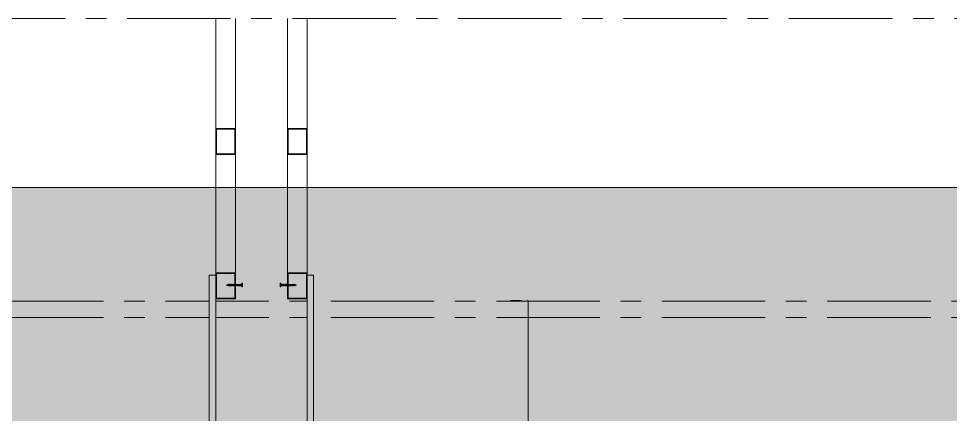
# Model space of a CAD drawing. Header units: millimetres. Extents: x 29001 to 40804, y -8833 to -5892.
# Drawn here: x 33066.4 to 33352.4, y -6784.9 to -6663.3 of the extents above; entities that cross this region are included whole.
import ezdxf

# ---------------------------------------------------------------- set-up
doc = ezdxf.new("R2010")
doc.units = ezdxf.units.MM
doc.linetypes.add('CENTER', pattern=[50.8, 31.75, -6.35, 6.35, -6.35])
doc.layers.get('0').update_dxf_attribs({"lineweight": 0})
doc.layers.get('Defpoints').update_dxf_attribs({"lineweight": 0})
for name, color, linetype, lineweight in [('wipeout', 254, 'Continuous', 0), ('xxx_Auto_Konstruksiyon_Metal Ince', 161, 'Continuous', 0), ('xxx_Auto_Olcu_Ic', 33, 'Continuous', 0), ('xxx_Auto_Yardimci_Aks', 30, 'CENTER', 0)]:
    doc.layers.add(name, color=color, linetype=linetype, lineweight=lineweight)
doc.styles.add('AUTOBAN', font='')
doc.styles.get('AUTOBAN').set_extended_font_data('Helvetica Normal Tr')
doc.dimstyles.new('AUTO_DIM_1-20', dxfattribs={"dimtxt": 4, "dimasz": 0.75, "dimexe": 2, "dimexo": 10, "dimgap": 0.2, "dimtad": 1, "dimdec": 0, "dimrnd": 0.5, "dimdsep": 46, "dimtxsty": 'AUTOBAN', "dimblk": 'ARCHTICK', "dimcen": 2, "dimclrd": 256, "dimclre": 256, "dimclrt": 256, "dimadec": 0, "dimazin": 0, "dimtfac": 1, "dimtdec": 0, "dimtix": 1, "dimtofl": 0, "dimtmove": 1, "dimatfit": 3, "dimfxl": 1, "dimtolj": 1, "dimtzin": 0, "dimlwd": -1, "dimlwe": -1, "dimarcsym": 0})

# ---------------------------------------------------------------- blocks, each defined once
blk = doc.blocks.new('*U57')
for p, q in [((0, -5.5), (0, 5.5)), ((0, 5.5), (0.9, 5.5)), ((0.9, 5.5), (3.4, 2.6)), ((3.4, 2.6), (5.1, 1.7)), ((5.1, 1.7), (5.1, 1.7)), ((6.2, 1.7), (7.1, 1.7)), ((8.2, 1.7), (9, 1.7)), ((10.1, 1.7), (10.9, 1.7)), ((12.1, 1.7), (12.9, 1.7)), ((14.1, 1.7), (14.9, 1.7)), ((16.1, 1.7), (16.9, 1.7)), ((18.1, 1.7), (18.9, 1.7)), ((20.1, 1.7), (20.9, 1.7)), ((22.1, 1.7), (22.9, 1.7)), ((24.1, 1.7), (24.9, 1.7)), ((26.1, 1.7), (26.9, 1.7)), ((28.1, 1.7), (28.9, 1.7)), ((30.1, 1.7), (30.9, 1.7)), ((32.1, 1.7), (32.9, 1.7)), ((34.1, 1.7), (34.9, 1.7)), ((36.1, 1.7), (36.9, 1.7)), ((38.1, 1.7), (38.9, 1.7)), ((40.1, 1.7), (40.9, 1.7)), ((42.1, 1.7), (42.7, 1.7)), ((42.7, 1.7), (43.4, 1.7)), ((44.7, 1.4), (50, 0)), ((46.9, -1), (50, 0)), ((0.9, -5.5), (0, -5.5)), ((0.9, -5.5), (3.4, -2.6)), ((3.4, -2.6), (5.1, -1.7)), ((5.1, -1.7), (5.4, -1.7)), ((6.6, -1.7), (7.4, -1.7)), ((9.3, -1.7), (8.5, -1.7)), ((11.3, -1.7), (10.5, -1.7)), ((13.2, -1.7), (12.4, -1.7)), ((15.2, -1.7), (14.3, -1.7)), ((16.3, -1.7), (17.3, -1.7)), ((18.3, -1.7), (19.3, -1.7)), ((20.3, -1.7), (21.3, -1.7)), ((22.3, -1.7), (23.3, -1.7)), ((24.3, -1.7), (25.3, -1.7)), ((26.3, -1.7), (27.3, -1.7)), ((28.3, -1.7), (29.3, -1.7)), ((30.3, -1.7), (31.3, -1.7)), ((32.3, -1.7), (33.3, -1.7)), ((34.3, -1.7), (35.3, -1.7)), ((36.3, -1.7), (37.3, -1.7)), ((38.3, -1.7), (39.3, -1.7)), ((40.3, -1.7), (41.3, -1.7)), ((42.3, -1.7), (43.3, -1.7)), ((44.4, -1.5), (45.9, -1.3))]:
    blk.add_line(p, q)
at = {"lineweight": 15}
for p, q in [((0.9, 5.5), (0.9, -5.5)), ((3.4, -2.6), (3.4, 2.6))]:
    blk.add_line(p, q, dxfattribs=at)
at = {"lineweight": 5}
for p, q in [((5.1, -1.7), (5.1, 1.7)), ((5.1, 0), (5.4, -1.7)), ((6.2, 1.7), (7.4, -1.7)), ((8.2, 1.7), (9.3, -1.7)), ((10.1, 1.7), (11.3, -1.7)), ((12.1, 1.7), (13.2, -1.7)), ((14.1, 1.7), (15.2, -1.7)), ((16.1, 1.7), (17.2, -1.7)), ((18.1, 1.7), (19.2, -1.7)), ((20.1, 1.7), (21.2, -1.7)), ((22.1, 1.7), (23.2, -1.7)), ((24.1, 1.7), (25.2, -1.7)), ((26.1, 1.7), (27.2, -1.7)), ((28.1, 1.7), (29.2, -1.7)), ((30.1, 1.7), (31.2, -1.7)), ((32.1, 1.7), (33.2, -1.7)), ((34.1, 1.7), (35.2, -1.7)), ((36.1, 1.7), (37.2, -1.7)), ((38.1, 1.7), (39.2, -1.7)), ((40.1, 1.7), (41.2, -1.7)), ((42.1, 1.7), (43.2, -1.5)), ((44.6, 1.7), (45.7, -1))]:
    blk.add_line(p, q, dxfattribs=at)
for points, start_tangent, end_tangent in [([(5.1, 1.7), (5.7, 2.5), (6.2, 1.7)], (0.571797, 0.820395), (0.389557, -0.921002)), ([(7.1, 1.7), (7.7, 2.5), (8.2, 1.7)], (0.571797, 0.820395), (0.389557, -0.921002)), ([(9, 1.7), (9.6, 2.5), (10.1, 1.7)], (0.571797, 0.820395), (0.389557, -0.921002)), ([(10.9, 1.7), (11.6, 2.5), (12.1, 1.7)], (0.571797, 0.820395), (0.389557, -0.921002)), ([(12.9, 1.7), (13.6, 2.5), (14.1, 1.7)], (0.571797, 0.820395), (0.389557, -0.921002)), ([(14.9, 1.7), (15.6, 2.5), (16.1, 1.7)], (0.571797, 0.820395), (0.389557, -0.921002)), ([(16.9, 1.7), (17.6, 2.5), (18.1, 1.7)], (0.571797, 0.820395), (0.389557, -0.921002)), ([(18.9, 1.7), (19.6, 2.5), (20.1, 1.7)], (0.571797, 0.820395), (0.389557, -0.921002)), ([(20.9, 1.7), (21.6, 2.5), (22.1, 1.7)], (0.571797, 0.820395), (0.389557, -0.921002)), ([(22.9, 1.7), (23.6, 2.5), (24.1, 1.7)], (0.571797, 0.820395), (0.389557, -0.921002)), ([(24.9, 1.7), (25.6, 2.5), (26.1, 1.7)], (0.571797, 0.820395), (0.389557, -0.921002)), ([(26.9, 1.7), (27.6, 2.5), (28.1, 1.7)], (0.571797, 0.820395), (0.389557, -0.921002)), ([(28.9, 1.7), (29.6, 2.5), (30.1, 1.7)], (0.571797, 0.820395), (0.389557, -0.921002)), ([(30.9, 1.7), (31.6, 2.5), (32.1, 1.7)], (0.571797, 0.820395), (0.389557, -0.921002)), ([(32.9, 1.7), (33.6, 2.5), (34.1, 1.7)], (0.571797, 0.820395), (0.389557, -0.921002)), ([(34.9, 1.7), (35.6, 2.5), (36.1, 1.7)], (0.571797, 0.820395), (0.389557, -0.921002)), ([(36.9, 1.7), (37.6, 2.5), (38.1, 1.7)], (0.571797, 0.820395), (0.389557, -0.921002)), ([(38.9, 1.7), (39.6, 2.5), (40.1, 1.7)], (0.571797, 0.820395), (0.389557, -0.921002)), ([(40.9, 1.7), (41.6, 2.5), (42.1, 1.7)], (0.571797, 0.820395), (0.389557, -0.921002)), ([(43.4, 1.7), (44.1, 2.5), (44.6, 1.7)], (0.571797, 0.820395), (0.389557, -0.921002)), ([(5.4, -1.7), (6.1, -2.5), (6.6, -1.7)], (0.571797, -0.820395), (0.389557, 0.921002)), ([(7.4, -1.7), (8, -2.5), (8.5, -1.7)], (0.571797, -0.820395), (0.389557, 0.921002)), ([(9.3, -1.7), (9.9, -2.5), (10.5, -1.7)], (0.571797, -0.820395), (0.389557, 0.921002)), ([(11.3, -1.7), (11.9, -2.5), (12.4, -1.7)], (0.571797, -0.820395), (0.389557, 0.921002)), ([(13.2, -1.7), (13.8, -2.5), (14.3, -1.7)], (0.571797, -0.820395), (0.389557, 0.921002)), ([(15.2, -1.7), (15.8, -2.5), (16.3, -1.7)], (0.571797, -0.820395), (0.389557, 0.921002)), ([(17.2, -1.7), (17.8, -2.5), (18.3, -1.7)], (0.571797, -0.820395), (0.389557, 0.921002)), ([(19.2, -1.7), (19.8, -2.5), (20.3, -1.7)], (0.571797, -0.820395), (0.389557, 0.921002)), ([(21.2, -1.7), (21.8, -2.5), (22.3, -1.7)], (0.571797, -0.820395), (0.389557, 0.921002)), ([(23.2, -1.7), (23.8, -2.5), (24.3, -1.7)], (0.571797, -0.820395), (0.389557, 0.921002)), ([(25.2, -1.7), (25.8, -2.5), (26.3, -1.7)], (0.571797, -0.820395), (0.389557, 0.921002)), ([(27.2, -1.7), (27.8, -2.5), (28.3, -1.7)], (0.571797, -0.820395), (0.389557, 0.921002)), ([(29.2, -1.7), (29.8, -2.5), (30.3, -1.7)], (0.571797, -0.820395), (0.389557, 0.921002)), ([(31.2, -1.7), (31.8, -2.5), (32.3, -1.7)], (0.571797, -0.820395), (0.389557, 0.921002)), ([(33.2, -1.7), (33.8, -2.5), (34.3, -1.7)], (0.571797, -0.820395), (0.389557, 0.921002)), ([(35.2, -1.7), (35.8, -2.5), (36.3, -1.7)], (0.571797, -0.820395), (0.389557, 0.921002)), ([(37.2, -1.7), (37.8, -2.5), (38.3, -1.7)], (0.571797, -0.820395), (0.389557, 0.921002)), ([(39.2, -1.7), (39.8, -2.5), (40.3, -1.7)], (0.571797, -0.820395), (0.389557, 0.921002)), ([(41.2, -1.7), (41.8, -2.5), (42.3, -1.7)], (0.571797, -0.820395), (0.389557, 0.921002)), ([(43.2, -1.5), (43.9, -2.3), (44.4, -1.5)], (0.571797, -0.820395), (0.389557, 0.921002)), ([(45.7, -1), (46.4, -1.8), (46.9, -1)], (0.571797, -0.820395), (0.389557, 0.921002))]:
    blk.add_spline(points, degree=3, dxfattribs=dict(start_tangent=start_tangent, end_tangent=end_tangent))
at = {"lineweight": 15}
for points, start_tangent, end_tangent in [([(5.1, 1.7), (5.8, 1.4), (6.6, 0.1), (7.4, -1.7)], (0.99352, -0.113659), (0.389557, -0.921002)), ([(6.6, -1.7), (5.8, -1.4), (5.5, -1.1), (5.1, 0)], (-0.99352, 0.113659), (-0.389557, 0.921002)), ([(8.5, -1.7), (7.8, -1.4), (7, -0.1), (6.2, 1.7)], (-0.99352, 0.113659), (-0.389557, 0.921002)), ([(7.1, 1.7), (7.8, 1.4), (8.6, 0.1), (9.3, -1.7)], (0.99352, -0.113659), (0.389557, -0.921002)), ([(10.5, -1.7), (9.7, -1.4), (8.9, -0.1), (8.2, 1.7)], (-0.99352, 0.113659), (-0.389557, 0.921002)), ([(9, 1.7), (9.7, 1.4), (10.5, 0.1), (11.3, -1.7)], (0.99352, -0.113659), (0.389557, -0.921002)), ([(12.4, -1.7), (11.7, -1.4), (10.9, -0.1), (10.1, 1.7)], (-0.99352, 0.113659), (-0.389557, 0.921002)), ([(10.9, 1.7), (11.6, 1.4), (12.5, 0.1), (13.2, -1.7)], (0.99352, -0.113659), (0.389557, -0.921002)), ([(14.3, -1.7), (13.6, -1.4), (12.8, -0.1), (12.1, 1.7)], (-0.99352, 0.113659), (-0.389557, 0.921002)), ([(12.9, 1.7), (13.6, 1.4), (14.5, 0.1), (15.2, -1.7)], (0.99352, -0.113659), (0.389557, -0.921002)), ([(16.3, -1.7), (15.6, -1.4), (14.8, -0.1), (14.1, 1.7)], (-0.99352, 0.113659), (-0.389557, 0.921002)), ([(14.9, 1.7), (15.6, 1.4), (16.5, 0.1), (17.2, -1.7)], (0.99352, -0.113659), (0.389557, -0.921002)), ([(18.3, -1.7), (17.6, -1.4), (16.8, -0.1), (16.1, 1.7)], (-0.99352, 0.113659), (-0.389557, 0.921002)), ([(16.9, 1.7), (17.6, 1.4), (18.5, 0.1), (19.2, -1.7)], (0.99352, -0.113659), (0.389557, -0.921002)), ([(20.3, -1.7), (19.6, -1.4), (18.8, -0.1), (18.1, 1.7)], (-0.99352, 0.113659), (-0.389557, 0.921002)), ([(18.9, 1.7), (19.6, 1.4), (20.5, 0.1), (21.2, -1.7)], (0.99352, -0.113659), (0.389557, -0.921002)), ([(22.3, -1.7), (21.6, -1.4), (20.8, -0.1), (20.1, 1.7)], (-0.99352, 0.113659), (-0.389557, 0.921002)), ([(20.9, 1.7), (21.6, 1.4), (22.5, 0.1), (23.2, -1.7)], (0.99352, -0.113659), (0.389557, -0.921002)), ([(24.3, -1.7), (23.6, -1.4), (22.8, -0.1), (22.1, 1.7)], (-0.99352, 0.113659), (-0.389557, 0.921002)), ([(22.9, 1.7), (23.6, 1.4), (24.5, 0.1), (25.2, -1.7)], (0.99352, -0.113659), (0.389557, -0.921002)), ([(26.3, -1.7), (25.6, -1.4), (24.8, -0.1), (24.1, 1.7)], (-0.99352, 0.113659), (-0.389557, 0.921002)), ([(24.9, 1.7), (25.6, 1.4), (26.5, 0.1), (27.2, -1.7)], (0.99352, -0.113659), (0.389557, -0.921002)), ([(28.3, -1.7), (27.6, -1.4), (26.8, -0.1), (26.1, 1.7)], (-0.99352, 0.113659), (-0.389557, 0.921002)), ([(26.9, 1.7), (27.6, 1.4), (28.5, 0.1), (29.2, -1.7)], (0.99352, -0.113659), (0.389557, -0.921002)), ([(30.3, -1.7), (29.6, -1.4), (28.8, -0.1), (28.1, 1.7)], (-0.99352, 0.113659), (-0.389557, 0.921002)), ([(28.9, 1.7), (29.6, 1.4), (30.5, 0.1), (31.2, -1.7)], (0.99352, -0.113659), (0.389557, -0.921002)), ([(32.3, -1.7), (31.6, -1.4), (30.8, -0.1), (30.1, 1.7)], (-0.99352, 0.113659), (-0.389557, 0.921002)), ([(30.9, 1.7), (31.6, 1.4), (32.5, 0.1), (33.2, -1.7)], (0.99352, -0.113659), (0.389557, -0.921002)), ([(34.3, -1.7), (33.6, -1.4), (32.8, -0.1), (32.1, 1.7)], (-0.99352, 0.113659), (-0.389557, 0.921002)), ([(32.9, 1.7), (33.6, 1.4), (34.5, 0.1), (35.2, -1.7)], (0.99352, -0.113659), (0.389557, -0.921002)), ([(36.3, -1.7), (35.6, -1.4), (34.8, -0.1), (34.1, 1.7)], (-0.99352, 0.113659), (-0.389557, 0.921002)), ([(34.9, 1.7), (35.6, 1.4), (36.5, 0.1), (37.2, -1.7)], (0.99352, -0.113659), (0.389557, -0.921002)), ([(38.3, -1.7), (37.6, -1.4), (36.8, -0.1), (36.1, 1.7)], (-0.99352, 0.113659), (-0.389557, 0.921002)), ([(36.9, 1.7), (37.6, 1.4), (38.5, 0.1), (39.2, -1.7)], (0.99352, -0.113659), (0.389557, -0.921002)), ([(40.3, -1.7), (39.6, -1.4), (38.8, -0.1), (38.1, 1.7)], (-0.99352, 0.113659), (-0.389557, 0.921002)), ([(38.9, 1.7), (39.6, 1.4), (40.5, 0.1), (41.2, -1.7)], (0.99352, -0.113659), (0.389557, -0.921002)), ([(42.3, -1.7), (41.6, -1.4), (40.8, -0.1), (40.1, 1.7)], (-0.99352, 0.113659), (-0.389557, 0.921002)), ([(40.9, 1.7), (41.7, 1.4), (42.5, 0.1), (43.2, -1.5)], (0.99352, -0.113659), (0.389557, -0.921002)), ([(44.4, -1.5), (43.6, -1.2), (42.8, 0.1), (42.1, 1.7)], (-0.99352, 0.113659), (-0.389557, 0.921002)), ([(43.4, 1.7), (44.2, 1.4), (45, 0.3), (45.7, -1)], (0.99352, -0.113659), (0.389557, -0.921002)), ([(46.9, -1), (46.1, -0.7), (45.3, 0.3), (44.6, 1.7)], (-0.99352, 0.113659), (-0.389557, 0.921002))]:
    blk.add_spline(points, degree=3, dxfattribs=dict(at, start_tangent=start_tangent, end_tangent=end_tangent))
blk = doc.blocks.new('_ArchTick')
at = {"color": 0, "linetype": 'ByBlock', "const_width": 0.15}
blk.add_lwpolyline([(-0.5, -0.5), (0.5, 0.5)], dxfattribs=at)
blk = doc.blocks.new('*D156')
at = {"layer": 'Defpoints', "color": 0, "transparency": 16777216}
for p in [(33222.85, -6749.96), (33227.43, -6749.96), (33227.43, -6923.82, -45.35)]:
    blk.add_point(p, dxfattribs=at)
at = {"layer": 'xxx_Auto_Olcu_Ic', "transparency": 16777216}
for p, q in [((33217.43, -6749.96), (33220.85, -6749.96)), ((33222.85, -6923.82), (33222.85, -6749.96)), ((33217.43, -6923.82), (33220.85, -6923.82))]:
    blk.add_line(p, q, dxfattribs=at)
at = {"layer": 'xxx_Auto_Olcu_Ic', "transparency": 16777216, "xscale": 0.75, "yscale": 0.75, "zscale": 0.75}
for p, rotation in [((33222.85, -6749.96), 90), ((33222.85, -6923.82), 270)]:
    blk.add_blockref('_ArchTick', p, dxfattribs=dict(at, rotation=rotation))
at = {"layer": 'xxx_Auto_Olcu_Ic', "transparency": 16777216, "insert": (33220.65, -6836.89), "char_height": 4, "attachment_point": 5, "rotation": 90, "style": 'AUTOBAN'}
blk.add_mtext('\\A1;174', dxfattribs=at)
blk = doc.blocks.new('ön gö bard')
blk.add_wipeout([(-290, 198.7), (-288, 198.7), (-288, 34.3), (-290, 34.3)]).dxf.layer = 'wipeout'
blk.add_wipeout([(-260, 198.7), (-258, 198.7), (-258, 34.3), (-260, 34.3)]).translate(0, 0, 0).dxf.layer = 'wipeout'
at = {"layer": 'xxx_Auto_Konstruksiyon_Metal Ince', "color": 165, "linetype": 'Continuous', "true_color": 0x5e67af, "elevation": 0}
for points in [[(-288, 19), (-290, 19), (-290, 198.7), (-288, 198.7)], [(-258, 19), (-260, 19), (-260, 198.7), (-258, 198.7)]]:
    blk.add_lwpolyline(points, close=True, dxfattribs=at)

msp = doc.modelspace()

# ---------------------------------------------------------------- linework, layer by layer
at = {"color": 8}
msp.add_lwpolyline([(32947.28, -6715.16), (33549.59, -6715.16)], dxfattribs=at)
at = {"layer": 'xxx_Auto_Konstruksiyon_Metal Ince', "linetype": 'Continuous', "elevation": -45.35}
for points in [[(33126.92, -6663.31), (33126.92, -6741.46), (33132.92, -6741.46), (33132.92, -6663.31)], [(33154.92, -6663.31), (33154.92, -6741.46), (33148.92, -6741.46), (33148.92, -6663.31)]]:
    msp.add_lwpolyline(points, dxfattribs=at)
for points in [[(33126.92, -6705.03), (33132.92, -6705.03), (33132.92, -6697.03), (33126.92, -6697.03)], [(33127.12, -6704.83), (33132.72, -6704.83), (33132.72, -6697.23), (33127.12, -6697.23)], [(33154.92, -6705.03), (33148.92, -6705.03), (33148.92, -6697.03), (33154.92, -6697.03)], [(33154.72, -6704.83), (33149.12, -6704.83), (33149.12, -6697.23), (33154.72, -6697.23)], [(33126.92, -6749.46), (33132.92, -6749.46), (33132.92, -6741.46), (33126.92, -6741.46)], [(33127.12, -6749.26), (33132.72, -6749.26), (33132.72, -6741.66), (33127.12, -6741.66)], [(33154.92, -6749.46), (33148.92, -6749.46), (33148.92, -6741.46), (33154.92, -6741.46)], [(33154.72, -6749.26), (33149.12, -6749.26), (33149.12, -6741.66), (33154.72, -6741.66)]]:
    msp.add_lwpolyline(points, close=True, dxfattribs=at)
at = {"layer": 'xxx_Auto_Yardimci_Aks'}
msp.add_lwpolyline([(33549.59, -7153), (33549.59, -7170.23), (32947.28, -7170.23), (32947.28, -6663.31), (33549.59, -6663.31), (33549.59, -7150.16)], dxfattribs=at)
at = {"layer": 'xxx_Auto_Yardimci_Aks', "color": 240, "true_color": 0xed1f24, "elevation": -0.02}
for points in [[(33549.59, -6750.16), (32947.28, -6750.16)], [(33549.59, -6755.16), (32947.28, -6755.16)]]:
    msp.add_lwpolyline(points, dxfattribs=at)

# ---------------------------------------------------------------- block references
at = {"yscale": 0.1, "zscale": 0.1}
for p, xscale in [((33135.14, -6745.19, -45.35), -0.1), ((33146.69, -6745.19, -45.35), 0.1)]:
    msp.add_blockref('*U57', p, dxfattribs=dict(at, xscale=xscale))

# ---------------------------------------------------------------- dimensions: what is measured, and where the dimension line sits
at = {"layer": 'xxx_Auto_Olcu_Ic'}
dim = msp.add_linear_dim(base=(33222.85, -6749.96), p1=(33227.43, -6923.82, -45.35), p2=(33227.43, -6749.96), angle=90, dimstyle='AUTO_DIM_1-20', dxfattribs=at)
dim.commit()
dim.dimension.update_dxf_attribs({"geometry": '*D156', "text_midpoint": (33220.65, -6836.89)})

# ---------------------------------------------------------------- next in the draw order: block references
at = {"color": 240, "true_color": 0xed1f24}
msp.add_blockref('ön gö bard', (33414.92, -6940.82, -45.35), dxfattribs=at)

# ---------------------------------------------------------------- next in the draw order: hatches: boundary and pattern name
at = {"true_color": 0xe6e6e6}
h = msp.add_hatch(color=254, dxfattribs=at)
h.dxf.hatch_style = 1
h.paths.add_polyline_path([(32947.28, -6715.16), (33549.59, -6715.16), (33549.59, -6805.16), (32947.28, -6805.16)])

# ---------------------------------------------------------------- next in the draw order: linework, layer by layer
msp.add_lwpolyline([(32947.28, -6715.16), (33549.59, -6715.16), (33549.59, -6805.16), (32947.28, -6805.16)], close=True)

doc.saveas('drawing.dxf')
